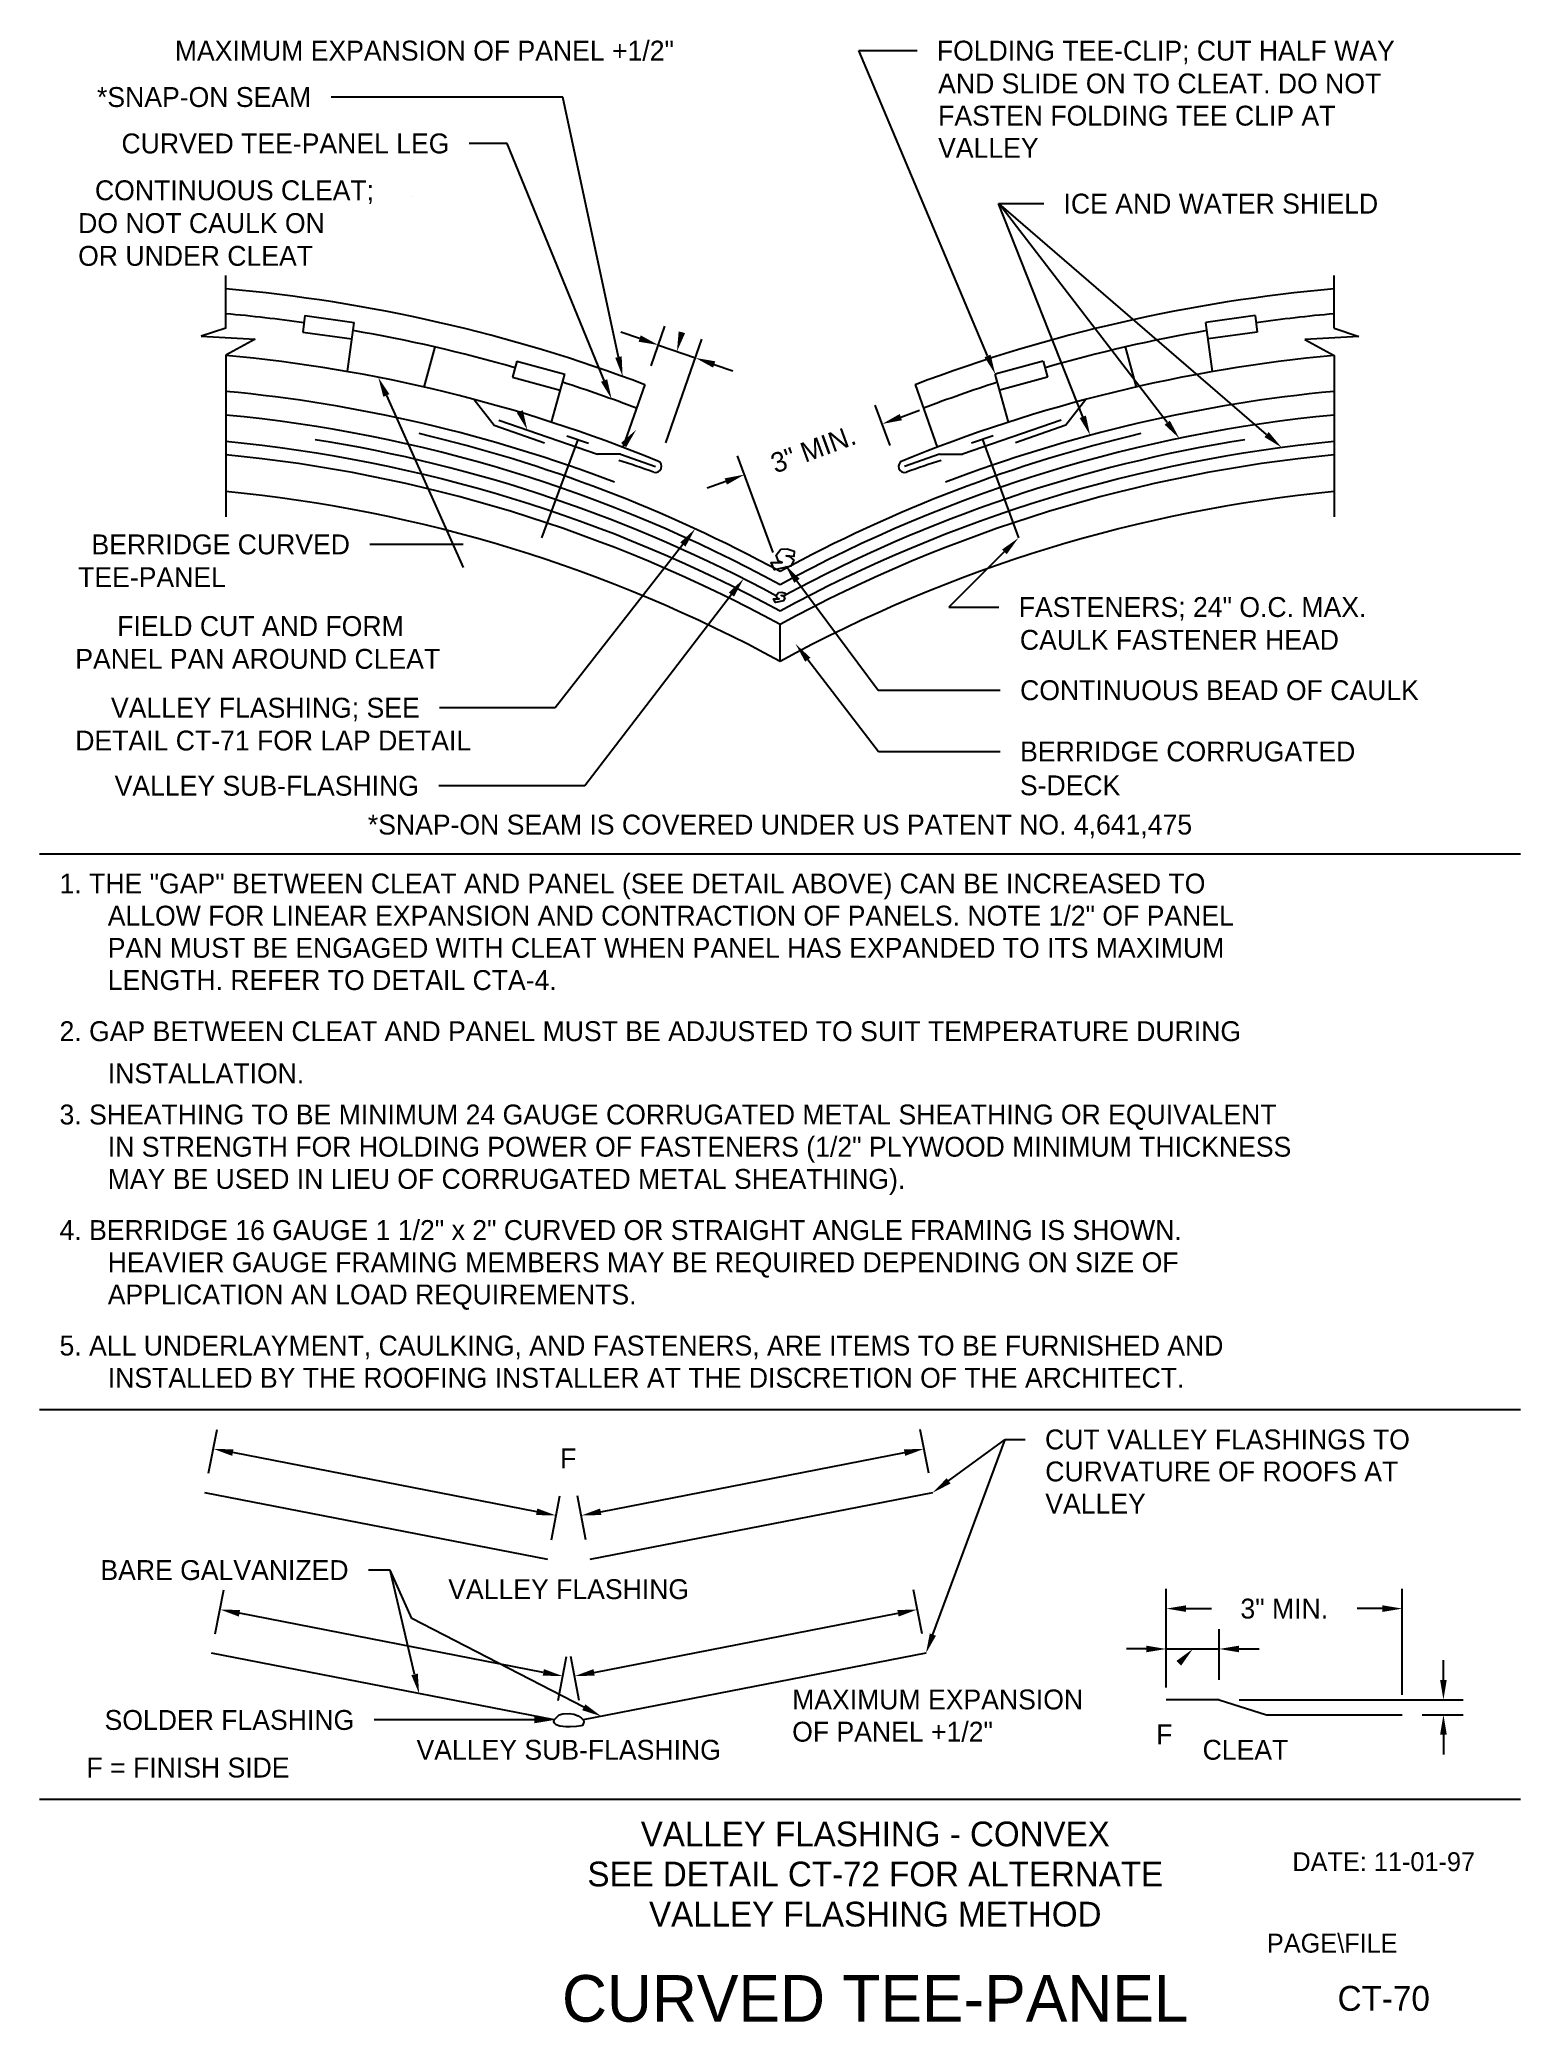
# Model space of a CAD drawing. Extents: x 1.5 to 23.8, y 0.8 to 30.7.
import ezdxf
from ezdxf.enums import TextEntityAlignment as Align

# ---------------------------------------------------------------- set-up
doc = ezdxf.new("R2010")
doc.units = 0
doc.header["$LTSCALE"] = 0.333325
doc.linetypes.add('HIDDENX2', pattern=[0])
for name, color, linetype in [('BORDER', 7, 'CONTINUOUS'), ('CMP-FLSH', 7, 'CONTINUOUS'), ('DIM-TXT', 7, 'CONTINUOUS'), ('STRCTR', 7, 'CONTINUOUS')]:
    doc.layers.add(name, color=color, linetype=linetype)

msp = doc.modelspace()

# ---------------------------------------------------------------- linework, layer by layer
at = {"layer": 'BORDER', "color": 0, "linetype": 'CONTINUOUS'}
for p, q in [((1.473, 18.394), (23.82, 18.394)), ((1.473, 10.009), (23.82, 10.009)), ((23.82, 4.125), (1.473, 4.125))]:
    msp.add_line(p, q, dxfattribs=at)
at = {"layer": 'CMP-FLSH', "color": 0, "linetype": 'HIDDENX2'}
for p, q in [((5.477, 26.511), (5.443, 26.264)), ((5.477, 26.511), (6.22, 26.41)), ((6.119, 25.667), (6.22, 26.41)), ((19.816, 26.511), (19.073, 26.41)), ((19.174, 25.667), (19.073, 26.41)), ((19.816, 26.511), (19.85, 26.264)), ((5.443, 26.264), (6.186, 26.162)), ((7.436, 26.038), (7.27, 25.433)), ((17.856, 26.038), (18.023, 25.433)), ((19.85, 26.264), (19.107, 26.162)), ((8.674, 25.825), (8.608, 25.584)), ((8.674, 25.825), (9.397, 25.627)), ((16.619, 25.825), (15.895, 25.627)), ((16.619, 25.825), (16.685, 25.584)), ((8.608, 25.584), (9.331, 25.386)), ((9.199, 24.903), (9.397, 25.627)), ((16.094, 24.903), (15.895, 25.627)), ((16.685, 25.584), (15.962, 25.386))]:
    msp.add_line(p, q, dxfattribs=at)
at = {"layer": 'CMP-FLSH', "color": 0, "linetype": 'CONTINUOUS'}
for p, q in [((10.604, 25.47), (10.276, 24.525)), ((14.688, 25.47), (15.017, 24.525)), ((8.033, 25.246), (8.333, 24.857)), ((17.26, 25.246), (16.96, 24.857)), ((8.333, 24.857), (9.091, 24.594)), ((8.403, 24.936), (9.892, 24.419)), ((16.89, 24.936), (15.401, 24.419)), ((16.96, 24.857), (16.201, 24.594)), ((9.593, 24.644), (9.047, 23.157)), ((9.431, 24.7), (9.755, 24.587)), ((15.862, 24.7), (15.538, 24.587)), ((15.7, 24.644), (16.245, 23.157)), ((10.239, 24.419), (9.892, 24.419)), ((10.239, 24.419), (10.769, 24.235)), ((15.054, 24.419), (14.524, 24.235)), ((15.054, 24.419), (15.401, 24.419)), ((9.14, 7.748), (3.966, 8.754)), ((14.949, 8.754), (9.774, 7.748)), ((9.24, 5.325), (4.066, 6.331)), ((14.849, 6.331), (9.674, 5.325)), ((18.476, 6.396), (19.276, 6.396)), ((22.659, 5.928), (22.659, 6.228)), ((19.276, 5.628), (18.476, 5.628)), ((19.276, 5.628), (19.99, 5.404)), ((19.576, 5.628), (22.959, 5.628)), ((19.99, 5.404), (22.038, 5.404)), ((22.338, 5.404), (22.959, 5.404)), ((22.659, 5.104), (22.659, 4.804))]:
    msp.add_line(p, q, dxfattribs=at)
msp.add_lwpolyline([(9.24, 5.325), (9.316, 5.402), (9.369, 5.419), (9.467, 5.424), (9.537, 5.413), (9.601, 5.388), (9.648, 5.355), (9.682, 5.321), (9.688, 5.29), (9.665, 5.243), (9.643, 5.235), (9.576, 5.226), (9.481, 5.223), (9.414, 5.221), (9.324, 5.232), (9.266, 5.254), (9.241, 5.276), (9.232, 5.301), (9.238, 5.324)], dxfattribs=at)
for points in [[(12.66, 22.986, 0), (12.757, 22.995, 0), (12.862, 22.959, 0), (12.853, 22.877, 0), (12.739, 22.886, 0), (12.792, 22.877, 0), (12.853, 22.823, 0), (12.809, 22.733, 0), (12.563, 22.678, 0), (12.511, 22.787, 0), (12.678, 22.787, 0), (12.625, 22.805, 0), (12.59, 22.895, 0), (12.66, 22.986, 0)], [(12.624, 22.336, 0), (12.673, 22.341, 0), (12.725, 22.323, 0), (12.721, 22.282, 0), (12.664, 22.287, 0), (12.69, 22.282, 0), (12.721, 22.255, 0), (12.699, 22.21, 0), (12.576, 22.183, 0), (12.55, 22.237, 0), (12.633, 22.237, 0), (12.607, 22.246, 0), (12.589, 22.291, 0), (12.624, 22.336, 0)]]:
    msp.add_polyline3d(points, dxfattribs=at)
for centre, radius, start, end in [((2.2, 3.267), 23.74, 69.2664, 84.9666), ((23.093, 3.267), 23.74, 95.0334, 110.7336), ((2.2, 3.267), 22.74, 67.7717, 84.7447), ((23.093, 3.267), 22.74, 95.2553, 112.2928), ((2.2, 3.226), 22.24, 69.0583, 84.6262), ((23.093, 3.226), 22.24, 95.3738, 110.9417), ((2.2, 3.271), 21.84, 61.4239, 84.5274), ((23.093, 3.271), 21.84, 95.4726, 118.5761), ((2.2, 2.871), 21.84, 61.4239, 84.5275), ((2.2, 3.071), 21.84, 61.5799, 80.9622), ((2.2, 3.471), 21.84, 61.4239, 76.7647), ((23.093, 3.471), 21.84, 103.2353, 118.5761), ((23.093, 2.871), 21.84, 95.4725, 118.5761), ((23.093, 3.071), 21.84, 99.0378, 118.35), ((3.309, 2.848), 22.562, 70.7717, 72.1843), ((10.769, 24.235), 0.0889, 250.863, 67.7717), ((14.524, 24.235), 0.0889, 112.2283, 289.137), ((21.984, 2.848), 22.562, 107.8157, 109.2283)]:
    msp.add_arc(centre, radius, start, end, dxfattribs=at)
at = {"layer": 'CMP-FLSH', "color": 0, "linetype": 'HIDDENX2'}
for centre, start, end in [((2.2, 3.267), 81.9743, 84.8856), ((23.093, 3.267), 95.1144, 98.0257), ((2.2, 3.267), 73.9831, 80.1347), ((23.093, 3.267), 99.8653, 106.0169), ((2.2, 3.267), 69.2412, 72.1431), ((23.093, 3.267), 107.8569, 110.7588)]:
    msp.add_arc(centre, 23.365, start, end, dxfattribs=at)
at = {"layer": 'CMP-FLSH', "color": 0, "linetype": 'CONTINUOUS', "extrusion": (0, 0, -1)}
for points in [[(-11.214, 26.248), (-11.091, 25.97), (-11.117, 26.273)], [(-8.765, 25.084), (-8.833, 24.787), (-8.673, 25.046)], [(-10.247, 24.59), (-10.476, 24.789), (-10.324, 24.526)], [(-18.63, 6.216), (-18.876, 6.396), (-18.701, 6.146)]]:
    msp.add_solid(points, dxfattribs=at)
at = {"layer": 'CMP-FLSH', "color": 0, "linetype": 'CONTINUOUS'}
for points in [[(22.609, 5.928), (22.709, 5.928), (22.659, 5.628)], [(22.609, 5.104), (22.709, 5.104), (22.659, 5.404)]]:
    msp.add_solid(points, dxfattribs=at)
at = {"layer": 'DIM-TXT', "color": 0, "linetype": 'CONTINUOUS'}
for p, q in [((15.779, 25.903), (13.838, 30.509)), ((13.838, 30.509), (14.714, 30.509)), ((9.369, 29.809), (5.871, 29.809)), ((10.208, 25.886), (9.369, 29.809)), ((8.529, 29.109), (7.957, 29.109)), ((9.991, 25.532), (8.529, 29.109)), ((7.081, 28.309), (7.081, 28.309)), ((17.216, 24.985), (15.944, 28.201)), ((15.944, 28.201), (16.626, 28.201)), ((19.991, 24.717), (15.949, 28.201)), ((18.491, 24.897), (15.949, 28.201)), ((10.703, 25.753), (10.91, 26.35)), ((10.528, 26.165), (10.245, 26.264)), ((10.812, 26.067), (11.37, 25.873)), ((10.924, 24.591), (11.468, 26.156)), ((11.653, 25.774), (11.937, 25.676)), ((6.706, 25.307), (7.865, 22.712)), ((14.307, 24.554), (14.085, 25.158)), ((14.47, 24.98), (14.752, 25.083)), ((12.542, 22.936), (12.006, 24.394)), ((11.828, 24.009), (11.546, 23.906)), ((7.865, 23.06), (6.456, 23.06)), ((11.181, 23.058), (9.254, 20.596)), ((16.032, 22.946), (15.192, 22.115)), ((12.902, 22.511), (14.129, 20.86)), ((11.913, 22.302), (9.703, 19.419)), ((15.192, 22.115), (15.949, 22.115)), ((13.066, 21.321), (14.135, 19.936)), ((14.129, 20.86), (15.97, 20.86)), ((9.254, 20.596), (7.509, 20.596)), ((14.135, 19.936), (15.97, 19.936)), ((9.703, 19.419), (7.497, 19.419)), ((4.023, 9.049), (4.151, 9.709)), ((14.892, 9.049), (14.763, 9.709)), ((8.974, 8.466), (4.389, 9.358)), ((9.941, 8.466), (14.526, 9.358)), ((14.953, 6.612), (16.046, 9.557)), ((15.191, 8.931), (16.046, 9.557)), ((16.046, 9.557), (16.346, 9.557)), ((9.197, 8.043), (9.326, 8.704)), ((9.717, 8.043), (9.589, 8.704)), ((6.764, 7.586), (6.435, 7.586)), ((7.091, 6.858), (6.764, 7.586)), ((7.131, 6.014), (6.764, 7.586)), ((4.123, 6.625), (4.251, 7.286)), ((14.792, 6.625), (14.663, 7.286)), ((18.476, 5.816), (18.476, 7.305)), ((22.038, 5.704), (22.038, 7.305)), ((9.074, 6.043), (4.489, 6.934)), ((9.841, 6.043), (14.426, 6.934)), ((18.776, 7.005), (19.157, 7.005)), ((21.738, 7.005), (21.357, 7.005)), ((9.685, 5.517), (7.091, 6.858)), ((19.276, 5.928), (19.276, 6.696)), ((18.176, 6.396), (17.876, 6.396)), ((19.576, 6.396), (19.876, 6.396)), ((9.297, 5.619), (9.426, 6.28)), ((9.617, 5.619), (9.489, 6.28)), ((8.94, 5.325), (6.52, 5.325))]:
    msp.add_line(p, q, dxfattribs=at)
for points in [[(10.545, 26.213), (10.512, 26.118), (10.812, 26.067)], [(10.257, 25.897), (10.16, 25.876), (10.271, 25.593)], [(11.67, 25.822), (11.637, 25.727), (11.37, 25.873)], [(15.825, 25.922), (15.733, 25.884), (15.895, 25.627)], [(6.66, 25.286), (6.751, 25.327), (6.583, 25.581)], [(10.038, 25.551), (9.945, 25.513), (10.105, 25.254)], [(14.453, 25.027), (14.487, 24.933), (14.189, 24.877)], [(17.263, 25.003), (17.17, 24.966), (17.327, 24.706)], [(18.53, 24.927), (18.451, 24.866), (18.674, 24.659)], [(20.023, 24.755), (19.958, 24.679), (20.218, 24.521)], [(11.811, 24.056), (11.845, 23.962), (12.11, 24.113)], [(11.141, 23.089), (11.22, 23.027), (11.366, 23.294)], [(15.997, 22.982), (16.067, 22.911), (16.245, 23.157)], [(12.862, 22.481), (12.942, 22.541), (12.723, 22.752)], [(11.873, 22.333), (11.953, 22.272), (12.096, 22.54)], [(13.026, 21.29), (13.105, 21.351), (12.882, 21.558)], [(4.398, 9.407), (4.379, 9.309), (4.094, 9.415)], [(14.517, 9.407), (14.536, 9.309), (14.821, 9.415)], [(15.221, 8.891), (15.162, 8.972), (14.949, 8.754)], [(8.984, 8.515), (8.965, 8.417), (9.269, 8.409)], [(9.931, 8.515), (9.95, 8.417), (9.646, 8.409)], [(4.498, 6.983), (4.479, 6.885), (4.194, 6.992)], [(14.417, 6.983), (14.436, 6.885), (14.721, 6.992)], [(18.776, 7.055), (18.776, 6.955), (18.476, 7.005)], [(21.738, 7.055), (21.738, 6.955), (22.038, 7.005)], [(15, 6.595), (14.907, 6.63), (14.849, 6.331)], [(18.176, 6.446), (18.176, 6.346), (18.476, 6.396)], [(19.576, 6.446), (19.576, 6.346), (19.276, 6.396)], [(7.18, 6.025), (7.083, 6.002), (7.2, 5.722)], [(9.084, 6.092), (9.065, 5.994), (9.369, 5.986)], [(9.831, 6.092), (9.85, 5.994), (9.546, 5.986)], [(9.708, 5.561), (9.662, 5.472), (9.951, 5.379)], [(8.94, 5.375), (8.94, 5.275), (9.24, 5.325)]]:
    msp.add_solid(points, dxfattribs=at)
at = {"layer": 'STRCTR', "color": 0, "linetype": 'CONTINUOUS'}
for p, q in [((4.283, 26.324), (4.283, 27.116)), ((21.01, 26.32), (21.01, 27.116)), ((4.283, 26.324), (3.911, 26.199)), ((3.911, 26.199), (4.727, 26.157)), ((4.727, 26.157), (4.283, 25.916)), ((21.382, 26.195), (20.566, 26.153)), ((20.566, 26.153), (21.01, 25.912)), ((21.01, 26.32), (21.382, 26.195)), ((4.283, 25.916), (4.283, 23.476)), ((21.01, 25.912), (21.01, 23.476)), ((12.646, 21.85), (12.646, 21.294))]:
    msp.add_line(p, q, dxfattribs=at)
for centre, start, end in [((2.2, 2.671), 61.4239, 84.5274), ((23.093, 2.671), 95.4726, 118.5761), ((2.2, 2.115), 61.4239, 84.5274), ((23.093, 2.115), 95.4726, 118.5761)]:
    msp.add_arc(centre, 21.84, start, end, dxfattribs=at)

# ---------------------------------------------------------------- texts
at = {"layer": 'BORDER', "color": 0, "linetype": 'CONTINUOUS'}
for s, height, p in [('DATE: 11-01-97', 0.2853, (21.758, 3.187)), ('CURVED TEE-PANEL', 0.70312, (14.084, 1.125)), ('CT-70', 0.375, (21.758, 1.125))]:
    msp.add_text(s, height=height, dxfattribs=at).set_placement(p, align=Align.MIDDLE)
msp.add_text('PAGE\\FILE', height=0.2853, dxfattribs=at).set_placement((19.995, 1.815))
at = {"layer": 'CMP-FLSH', "color": 0, "linetype": 'CONTINUOUS'}
for s, p in [('MAXIMUM EXPANSION', (12.83, 5.484)), ('OF PANEL +1/2"', (12.83, 4.998))]:
    msp.add_text(s, height=0.3, dxfattribs=at).set_placement(p)
at = {"layer": 'DIM-TXT', "color": 0, "linetype": 'CONTINUOUS'}
for s, p in [('MAXIMUM EXPANSION OF PANEL +1/2"', (11.046, 30.509)), ('*SNAP-ON SEAM', (5.571, 29.809)), ('CURVED TEE-PANEL LEG', (7.657, 29.109)), ('CONTINUOUS CLEAT;', (6.52, 28.402)), ('BERRIDGE CURVED', (6.156, 23.06)), ('FIELD CUT AND FORM', (6.967, 21.828)), ('VALLEY FLASHING; SEE', (7.209, 20.596)), ('VALLEY SUB-FLASHING', (7.197, 19.419)), ('BARE GALVANIZED', (6.135, 7.586)), ('SOLDER FLASHING', (6.22, 5.325))]:
    msp.add_text(s, height=0.3, dxfattribs=at).set_placement(p, align=Align.MIDDLE_RIGHT)
for s, p in [('FOLDING TEE-CLIP; CUT HALF WAY', (15.014, 30.509)), ('ICE AND WATER SHIELD', (16.926, 28.201)), ('FASTENERS; 24" O.C. MAX.', (16.249, 22.115)), ('CONTINUOUS BEAD OF CAULK', (16.27, 20.86)), ('BERRIDGE CORRUGATED', (16.27, 19.936)), ('CUT VALLEY FLASHINGS TO', (16.646, 9.557))]:
    msp.add_text(s, height=0.3, dxfattribs=at).set_placement(p, align=Align.MIDDLE_LEFT)
for s, p in [('AND SLIDE ON TO CLEAT. DO NOT', (15.033, 29.864)), ('FASTEN FOLDING TEE CLIP AT', (15.033, 29.378)), ('VALLEY', (15.033, 28.892)), ('DO NOT CAULK ON', (2.054, 27.757)), ('OR UNDER CLEAT', (2.054, 27.263)), ('TEE-PANEL', (2.054, 22.415)), ('CAULK FASTENER HEAD', (16.267, 21.47)), ('PANEL PAN AROUND CLEAT', (2.011, 21.183)), ('DETAIL CT-71 FOR LAP DETAIL', (2.011, 19.951)), ('S-DECK', (16.267, 19.275)), ('1. THE "GAP" BETWEEN CLEAT AND PANEL (SEE DETAIL ABOVE) CAN BE INCREASED TO', (1.773, 17.794)), ('ALLOW FOR LINEAR EXPANSION AND CONTRACTION OF PANELS. NOTE 1/2" OF PANEL', (2.501, 17.309)), ('PAN MUST BE ENGAGED WITH CLEAT WHEN PANEL HAS EXPANDED TO ITS MAXIMUM', (2.501, 16.823)), ('LENGTH. REFER TO DETAIL CTA-4.', (2.501, 16.337)), ('2. GAP BETWEEN CLEAT AND PANEL MUST BE ADJUSTED TO SUIT TEMPERATURE DURING', (1.773, 15.566)), ('INSTALLATION.', (2.501, 14.93)), ('3. SHEATHING TO BE MINIMUM 24 GAUGE CORRUGATED METAL SHEATHING OR EQUIVALENT', (1.773, 14.309)), ('IN STRENGTH FOR HOLDING POWER OF FASTENERS (1/2" PLYWOOD MINIMUM THICKNESS', (2.501, 13.823)), ('MAY BE USED IN LIEU OF CORRUGATED METAL SHEATHING).', (2.501, 13.337)), ('4. BERRIDGE 16 GAUGE 1 1/2" x 2" CURVED OR STRAIGHT ANGLE FRAMING IS SHOWN.', (1.773, 12.566)), ('HEAVIER GAUGE FRAMING MEMBERS MAY BE REQUIRED DEPENDING ON SIZE OF', (2.501, 12.08)), ('APPLICATION AN LOAD REQUIREMENTS.', (2.501, 11.594)), ('5. ALL UNDERLAYMENT, CAULKING, AND FASTENERS, ARE ITEMS TO BE FURNISHED AND', (1.773, 10.823)), ('INSTALLED BY THE ROOFING INSTALLER AT THE DISCRETION OF THE ARCHITECT.', (2.501, 10.337)), ('F', (9.326, 9.123)), ('CURVATURE OF ROOFS AT', (16.65, 8.924)), ('VALLEY', (16.65, 8.439)), ('F', (18.325, 4.957))]:
    msp.add_text(s, height=0.3, dxfattribs=at).set_placement(p)
msp.add_text('3" MIN.', height=0.3, rotation=20.1537, dxfattribs=at).set_placement((13.147, 24.496), align=Align.MIDDLE_CENTER)
for s, height, p in [('*SNAP-ON SEAM IS COVERED UNDER US PATENT NO. 4,641,475', 0.3, (12.646, 18.683)), ('VALLEY FLASHING', 0.3, (9.457, 7.148)), ('VALLEY SUB-FLASHING', 0.3, (9.457, 4.725)), ('CLEAT', 0.3, (19.671, 4.725)), ('F = FINISH SIDE', 0.3, (3.712, 4.457)), ('VALLEY FLASHING - CONVEX', 0.37354, (14.084, 3.419)), ('SEE DETAIL CT-72 FOR ALTERNATE', 0.37354, (14.084, 2.814)), ('VALLEY FLASHING METHOD', 0.37354, (14.084, 2.209))]:
    msp.add_text(s, height=height, dxfattribs=at).set_placement(p, align=Align.CENTER)
msp.add_text('3" MIN.', height=0.3, dxfattribs=at).set_placement((20.257, 7.005), align=Align.MIDDLE_CENTER)

doc.saveas('drawing.dxf')
